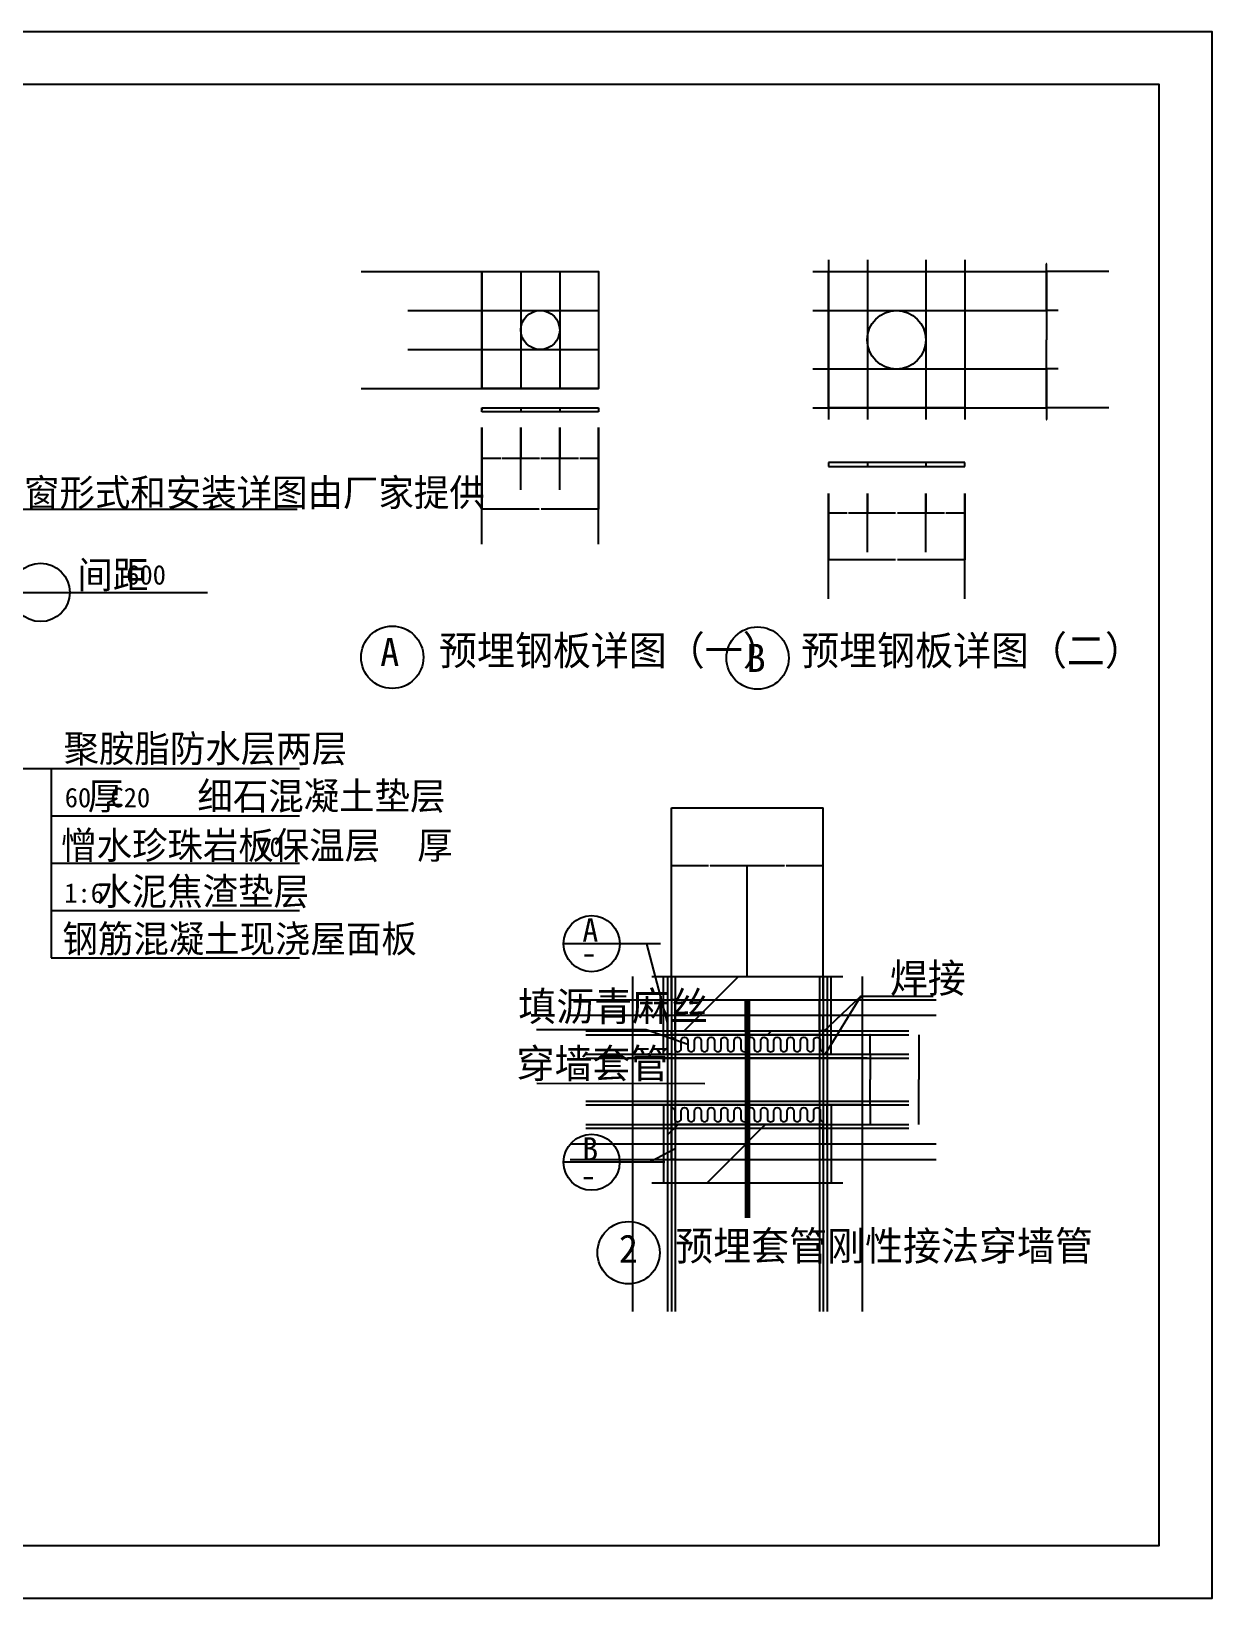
# Model space of a CAD drawing. Header units: metres. Extents: x 952 to 6641, y 10115 to 14137.
# Drawn here: x 3609 to 6641, y 10115 to 14137 of the extents above; entities that cross this region are included whole.
import ezdxf

# ---------------------------------------------------------------- set-up
doc = ezdxf.new("R2010")
doc.units = ezdxf.units.M
for name, color, linetype in [('AXIS', 3, 'Continuous'), ('AXIS_TEXT', 7, 'Continuous'), ('BH', 7, 'Continuous'), ('DOTE', 1, 'Continuous'), ('PUB_DIM', 3, 'Continuous'), ('S_SURFACE', 6, 'Continuous'), ('WALL1', 2, 'Continuous')]:
    doc.layers.add(name, color=color, linetype=linetype)
doc.dimstyles.get("Standard").update_dxf_attribs({"dimtxt": 2.5, "dimasz": 2.5, "dimexe": 1.25, "dimexo": 0.625, "dimtad": 1, "dimcen": 2.5, "dimazin": 3, "dimtfac": 1, "dimtmove": 0, "dimatfit": 3})

# ---------------------------------------------------------------- blocks, each defined once
blk = doc.blocks.new('_INDEX')
blk.add_line((-0.5, 0), (0.5, 0))
blk.add_circle((0, 0), 0.5)
blk = doc.blocks.new('*D1')
for p, q in [((4766.31, 13520.67), (4766.31, 13470.67)), ((4766.06, 13470.67), (4765.81, 13470.67)), ((4766.31, 13420.67), (4766.31, 13470.67)), ((4766.31, 13470.67), (4766.31, 13470.67)), ((4766.56, 13470.67), (4766.81, 13470.67))]:
    blk.add_line(p, q)
at = {"layer": 'Defpoints'}
for p in [(4766.31, 13520.67), (4766.31, 13470.67), (4766.31, 13420.67)]:
    blk.add_point(p, dxfattribs=at)
at = {"layer": 'AXIS', "insert": (4766.31, 13471.795), "char_height": 1, "attachment_point": 5}
blk.add_mtext('0', dxfattribs=at)
blk = doc.blocks.new('*D2')
for p, q in [((4766.31, 13420.67), (4766.31, 13370.67)), ((4766.06, 13370.67), (4765.81, 13370.67)), ((4766.31, 13320.67), (4766.31, 13370.67)), ((4766.31, 13370.67), (4766.31, 13370.67)), ((4766.56, 13370.67), (4766.81, 13370.67))]:
    blk.add_line(p, q)
at = {"layer": 'Defpoints'}
for p in [(4766.31, 13420.67), (4766.31, 13370.67), (4766.31, 13320.67)]:
    blk.add_point(p, dxfattribs=at)
at = {"layer": 'AXIS', "insert": (4766.31, 13371.795), "char_height": 1, "attachment_point": 5}
blk.add_mtext('D+2', dxfattribs=at)
blk = doc.blocks.new('*D3')
for p, q in [((4766.31, 13320.67), (4766.31, 13270.67)), ((4766.06, 13270.67), (4765.81, 13270.67)), ((4766.31, 13220.67), (4766.31, 13270.67)), ((4766.31, 13270.67), (4766.31, 13270.67)), ((4766.56, 13270.67), (4766.81, 13270.67))]:
    blk.add_line(p, q)
at = {"layer": 'Defpoints'}
for p in [(4766.31, 13320.67), (4766.31, 13270.67), (4766.31, 13220.67)]:
    blk.add_point(p, dxfattribs=at)
at = {"layer": 'AXIS', "insert": (4766.31, 13271.795), "char_height": 1, "attachment_point": 5}
blk.add_mtext('0', dxfattribs=at)
blk = doc.blocks.new('*D4')
for p, q in [((4766.31, 13520.67), (4766.31, 13370.67)), ((4766.06, 13370.67), (4765.81, 13370.67)), ((4766.31, 13220.67), (4766.31, 13370.67)), ((4766.31, 13370.67), (4766.31, 13370.67)), ((4766.56, 13370.67), (4766.81, 13370.67))]:
    blk.add_line(p, q)
at = {"layer": 'Defpoints'}
for p in [(4766.31, 13520.67), (4766.31, 13370.67), (4766.31, 13220.67)]:
    blk.add_point(p, dxfattribs=at)
at = {"layer": 'AXIS', "insert": (4766.31, 13371.795), "char_height": 1, "attachment_point": 5}
blk.add_mtext('202+D', dxfattribs=at)
blk = doc.blocks.new('*D5')
for p, q in [((4866.31, 13120.67), (4866.31, 13040.67)), ((4966.31, 13120.67), (4966.31, 13040.67)), ((4914.81, 13040.67), (4866.06, 13040.67)), ((4966.56, 13040.67), (4917.81, 13040.67))]:
    blk.add_line(p, q)
at = {"layer": 'Defpoints'}
for p in [(4866.31, 13120.67), (4966.31, 13120.67), (4966.31, 13040.67)]:
    blk.add_point(p, dxfattribs=at)
at = {"layer": 'AXIS', "insert": (4916.31, 13040.67), "char_height": 1, "attachment_point": 5}
blk.add_mtext('D+2', dxfattribs=at)
blk = doc.blocks.new('*D6')
for p, q in [((4966.31, 13120.67), (4966.31, 13040.67)), ((5066.31, 13120.67), (5066.31, 13040.67)), ((5014.81, 13040.67), (4966.06, 13040.67)), ((5066.56, 13040.67), (5017.81, 13040.67))]:
    blk.add_line(p, q)
at = {"layer": 'Defpoints'}
for p in [(4966.31, 13120.67), (5066.31, 13120.67), (5066.31, 13040.67)]:
    blk.add_point(p, dxfattribs=at)
at = {"layer": 'AXIS', "insert": (5016.31, 13040.67), "char_height": 1, "attachment_point": 5}
blk.add_mtext('100', dxfattribs=at)
blk = doc.blocks.new('*D7')
for p, q in [((4766.31, 13120.67), (4766.31, 12910.67)), ((5066.31, 13120.67), (5066.31, 12910.67)), ((4913.81, 12910.67), (4766.06, 12910.67)), ((5066.56, 12910.67), (4918.81, 12910.67))]:
    blk.add_line(p, q)
at = {"layer": 'Defpoints'}
for p in [(4766.31, 13120.67), (5066.31, 13120.67), (5066.31, 12910.67)]:
    blk.add_point(p, dxfattribs=at)
at = {"layer": 'AXIS', "insert": (4916.31, 12910.67), "char_height": 1, "attachment_point": 5}
blk.add_mtext('202+D', dxfattribs=at)
blk = doc.blocks.new('*D8')
for p, q in [((4766.31, 13120.67), (4766.31, 13040.67)), ((4866.31, 13120.67), (4866.31, 13040.67)), ((4814.81, 13040.67), (4766.06, 13040.67)), ((4866.56, 13040.67), (4817.81, 13040.67))]:
    blk.add_line(p, q)
at = {"layer": 'Defpoints'}
for p in [(4766.31, 13120.67), (4866.31, 13120.67), (4866.31, 13040.67)]:
    blk.add_point(p, dxfattribs=at)
at = {"layer": 'AXIS', "insert": (4816.31, 13040.67), "char_height": 1, "attachment_point": 5}
blk.add_mtext('100', dxfattribs=at)
blk = doc.blocks.new('*D9')
for p, q in [((4766.06, 13165.67), (4765.81, 13165.67)), ((4766.31, 13170.67), (4766.31, 13165.67)), ((4766.31, 13160.67), (4766.31, 13165.67)), ((4766.31, 13165.67), (4766.31, 13165.67)), ((4766.56, 13165.67), (4766.81, 13165.67))]:
    blk.add_line(p, q)
at = {"layer": 'Defpoints'}
for p in [(4766.31, 13170.67), (4766.31, 13165.67), (4766.31, 13160.67)]:
    blk.add_point(p, dxfattribs=at)
at = {"layer": 'AXIS', "insert": (4766.31, 13166.795), "char_height": 1, "attachment_point": 5}
blk.add_mtext('0', dxfattribs=at)
blk = doc.blocks.new('*D10')
for p, q in [((6216.06, 13540.67), (6215.81, 13540.67)), ((6216.31, 13520.67), (6216.31, 13540.67)), ((6216.31, 13420.67), (6216.31, 13540.67)), ((6216.31, 13540.67), (6216.31, 13540.67)), ((6216.56, 13540.67), (6216.81, 13540.67))]:
    blk.add_line(p, q)
at = {"layer": 'Defpoints'}
for p in [(6216.31, 13540.67), (6216.31, 13520.67), (6216.31, 13420.67)]:
    blk.add_point(p, dxfattribs=at)
at = {"layer": 'AXIS', "insert": (6216.31, 13541.795), "char_height": 1, "attachment_point": 5}
blk.add_mtext('0', dxfattribs=at)
blk = doc.blocks.new('*D11')
for p, q in [((6216.31, 13420.67), (6216.31, 13345.67)), ((6216.06, 13345.67), (6215.81, 13345.67)), ((6216.31, 13270.67), (6216.31, 13345.67)), ((6216.31, 13345.67), (6216.31, 13345.67)), ((6216.56, 13345.67), (6216.81, 13345.67))]:
    blk.add_line(p, q)
at = {"layer": 'Defpoints'}
for p in [(6216.31, 13420.67), (6216.31, 13345.67), (6216.31, 13270.67)]:
    blk.add_point(p, dxfattribs=at)
at = {"layer": 'AXIS', "insert": (6216.31, 13346.795), "char_height": 1, "attachment_point": 5}
blk.add_mtext('102+D', dxfattribs=at)
blk = doc.blocks.new('*D12')
for p, q in [((6216.31, 13270.67), (6216.31, 13140.67)), ((6216.31, 13170.67), (6216.31, 13140.67)), ((6216.06, 13140.67), (6215.81, 13140.67)), ((6216.31, 13140.67), (6216.31, 13140.67)), ((6216.56, 13140.67), (6216.81, 13140.67))]:
    blk.add_line(p, q)
at = {"layer": 'Defpoints'}
for p in [(6216.31, 13270.67), (6216.31, 13170.67), (6216.31, 13140.67)]:
    blk.add_point(p, dxfattribs=at)
at = {"layer": 'AXIS', "insert": (6216.31, 13141.795), "char_height": 1, "attachment_point": 5}
blk.add_mtext('0', dxfattribs=at)
blk = doc.blocks.new('*D13')
for p, q in [((6216.31, 13520.67), (6216.31, 13345.67)), ((6216.06, 13345.67), (6215.81, 13345.67)), ((6216.31, 13170.67), (6216.31, 13345.67)), ((6216.31, 13345.67), (6216.31, 13345.67)), ((6216.56, 13345.67), (6216.81, 13345.67))]:
    blk.add_line(p, q)
at = {"layer": 'Defpoints'}
for p in [(6216.31, 13520.67), (6216.31, 13345.67), (6216.31, 13170.67)]:
    blk.add_point(p, dxfattribs=at)
at = {"layer": 'AXIS', "insert": (6216.31, 13346.795), "char_height": 1, "attachment_point": 5}
blk.add_mtext('302+D', dxfattribs=at)
blk = doc.blocks.new('*D14')
for p, q in [((5656.31, 12950.67), (5656.31, 12900.67)), ((5756.31, 12950.67), (5756.31, 12900.67)), ((5704.81, 12900.67), (5656.06, 12900.67)), ((5756.56, 12900.67), (5707.81, 12900.67))]:
    blk.add_line(p, q)
at = {"layer": 'Defpoints'}
for p in [(5656.31, 12950.67), (5756.31, 12950.67), (5756.31, 12900.67)]:
    blk.add_point(p, dxfattribs=at)
at = {"layer": 'AXIS', "insert": (5706.31, 12900.67), "char_height": 1, "attachment_point": 5}
blk.add_mtext('100', dxfattribs=at)
blk = doc.blocks.new('*D15')
for p, q in [((5656.31, 12950.67), (5656.31, 12780.67)), ((6006.31, 12950.67), (6006.31, 12780.67)), ((5828.81, 12780.67), (5656.06, 12780.67)), ((6006.56, 12780.67), (5833.81, 12780.67))]:
    blk.add_line(p, q)
at = {"layer": 'Defpoints'}
for p in [(5656.31, 12950.67), (6006.31, 12950.67), (6006.31, 12780.67)]:
    blk.add_point(p, dxfattribs=at)
at = {"layer": 'AXIS', "insert": (5831.31, 12780.67), "char_height": 1, "attachment_point": 5}
blk.add_mtext('302+D', dxfattribs=at)
blk = doc.blocks.new('*D16')
for p, q in [((5906.31, 12950.67), (5906.31, 12900.67)), ((6006.31, 12950.67), (6006.31, 12900.67)), ((5954.81, 12900.67), (5906.06, 12900.67)), ((6006.56, 12900.67), (5957.81, 12900.67))]:
    blk.add_line(p, q)
at = {"layer": 'Defpoints'}
for p in [(5906.31, 12950.67), (6006.31, 12950.67), (6006.31, 12900.67)]:
    blk.add_point(p, dxfattribs=at)
at = {"layer": 'AXIS', "insert": (5956.31, 12900.67), "char_height": 1, "attachment_point": 5}
blk.add_mtext('100', dxfattribs=at)
blk = doc.blocks.new('*D17')
for p, q in [((5756.31, 12950.67), (5756.31, 12900.67)), ((5906.31, 12950.67), (5906.31, 12900.67)), ((5828.81, 12900.67), (5756.06, 12900.67)), ((5906.56, 12900.67), (5833.81, 12900.67))]:
    blk.add_line(p, q)
at = {"layer": 'Defpoints'}
for p in [(5756.31, 12950.67), (5906.31, 12950.67), (5906.31, 12900.67)]:
    blk.add_point(p, dxfattribs=at)
at = {"layer": 'AXIS', "insert": (5831.31, 12900.67), "char_height": 1, "attachment_point": 5}
blk.add_mtext('102+D', dxfattribs=at)
blk = doc.blocks.new('*D18')
for p, q in [((5253.01, 11711.84), (5253.01, 11996.36)), ((5253.26, 11996.36), (5348.51, 11996.36)), ((5352.51, 11996.36), (5447.76, 11996.36)), ((5448.01, 11711.84), (5448.01, 11996.36))]:
    blk.add_line(p, q)
at = {"layer": 'Defpoints'}
for p in [(5253.01, 11996.36), (5253.01, 11711.84), (5448.01, 11711.84)]:
    blk.add_point(p, dxfattribs=at)
at = {"layer": 'AXIS', "insert": (5350.51, 11996.36), "char_height": 1, "attachment_point": 5}
blk.add_mtext('1/2B', dxfattribs=at)
blk = doc.blocks.new('*D19')
for p, q in [((5448.01, 11711.84), (5448.01, 11996.36)), ((5448.26, 11996.36), (5543.51, 11996.36)), ((5547.51, 11996.36), (5642.76, 11996.36)), ((5643.01, 11711.84), (5643.01, 11996.36))]:
    blk.add_line(p, q)
at = {"layer": 'Defpoints'}
for p in [(5448.01, 11996.36), (5448.01, 11711.84), (5643.01, 11711.84)]:
    blk.add_point(p, dxfattribs=at)
at = {"layer": 'AXIS', "insert": (5545.51, 11996.36), "char_height": 1, "attachment_point": 5}
blk.add_mtext('1/2B', dxfattribs=at)
blk = doc.blocks.new('*D20')
for p, q in [((5763.2, 11561.84), (5762.95, 11561.84)), ((5763.45, 11561.84), (5763.45, 11561.84)), ((5763.45, 11511.84), (5763.45, 11561.84)), ((5763.45, 11561.84), (5763.45, 11561.84)), ((5763.7, 11561.84), (5763.95, 11561.84))]:
    blk.add_line(p, q)
at = {"layer": 'Defpoints'}
for p in [(5763.45, 11561.84), (5763.45, 11561.84), (5763.45, 11511.84)]:
    blk.add_point(p, dxfattribs=at)
at = {"layer": 'AXIS', "insert": (5763.45, 11562.965), "char_height": 1, "attachment_point": 5}
blk.add_mtext('0', dxfattribs=at)
blk = doc.blocks.new('*D21')
for p, q in [((5763.45, 11511.84), (5763.45, 11446.84)), ((5763.2, 11446.84), (5762.95, 11446.84)), ((5763.45, 11381.84), (5763.45, 11446.84)), ((5763.45, 11446.84), (5763.45, 11446.84)), ((5763.7, 11446.84), (5763.95, 11446.84))]:
    blk.add_line(p, q)
at = {"layer": 'Defpoints'}
for p in [(5763.45, 11511.84), (5763.45, 11446.84), (5763.45, 11381.84)]:
    blk.add_point(p, dxfattribs=at)
at = {"layer": 'AXIS', "insert": (5763.45, 11447.965), "char_height": 1, "attachment_point": 5}
blk.add_mtext('D', dxfattribs=at)
blk = doc.blocks.new('*D22')
for p, q in [((5763.45, 11381.84), (5763.45, 11331.84)), ((5763.2, 11331.84), (5762.95, 11331.84)), ((5763.45, 11331.84), (5763.45, 11331.84)), ((5763.45, 11331.84), (5763.45, 11331.84)), ((5763.7, 11331.84), (5763.95, 11331.84))]:
    blk.add_line(p, q)
at = {"layer": 'Defpoints'}
for p in [(5763.45, 11381.84), (5763.45, 11331.84), (5763.45, 11331.84)]:
    blk.add_point(p, dxfattribs=at)
at = {"layer": 'AXIS', "insert": (5763.45, 11332.965), "char_height": 1, "attachment_point": 5}
blk.add_mtext('0', dxfattribs=at)
blk = doc.blocks.new('*D23')
for p, q in [((5253.01, 11711.84), (5253.01, 12143.99)), ((5253.26, 12143.99), (5447.51, 12143.99)), ((5448.51, 12143.99), (5642.76, 12143.99)), ((5643.01, 11711.84), (5643.01, 12143.99))]:
    blk.add_line(p, q)
at = {"layer": 'Defpoints'}
for p in [(5253.01, 12143.99), (5253.01, 11711.84), (5643.01, 11711.84)]:
    blk.add_point(p, dxfattribs=at)
at = {"layer": 'AXIS', "insert": (5448.01, 12143.99), "char_height": 1, "attachment_point": 5}
blk.add_mtext('B', dxfattribs=at)
blk = doc.blocks.new('*D24')
for p, q in [((5888.42, 11561.84), (5888.42, 11446.84)), ((5888.17, 11446.84), (5887.92, 11446.84)), ((5888.42, 11331.84), (5888.42, 11446.84)), ((5888.42, 11446.84), (5888.42, 11446.84)), ((5888.67, 11446.84), (5888.92, 11446.84))]:
    blk.add_line(p, q)
at = {"layer": 'Defpoints'}
for p in [(5888.42, 11561.84), (5888.42, 11446.84), (5888.42, 11331.84)]:
    blk.add_point(p, dxfattribs=at)
at = {"layer": 'AXIS', "insert": (5888.42, 11447.965), "char_height": 1, "attachment_point": 5}
blk.add_mtext('100+D', dxfattribs=at)

msp = doc.modelspace()

# ---------------------------------------------------------------- hatches: boundary and pattern name
at = {"layer": 'AXIS_TEXT'}
h = msp.add_hatch(dxfattribs=at)
h.set_pattern_fill('ANSI31', scale=350)
h.paths.add_polyline_path([(5443.01, 11651.84), (5453.01, 11651.84), (5453.01, 11571.84), (5633.01, 11571.84), (5633.01, 11651.84), (5643.01, 11651.84), (5643.01, 11711.84), (5253.01, 11711.84), (5253.01, 11651.84), (5263.01, 11651.84), (5263.01, 11571.84), (5443.01, 11571.84)])
h.paths.add_polyline_path([(5663.01, 11711.84), (5643.01, 11711.84), (5643.01, 11651.84), (5643.01, 11611.84), (5653.01, 11611.84), (5653.01, 11511.84), (5663.01, 11511.84)])
h.paths.add_polyline_path([(5233.01, 11511.84), (5243.01, 11511.84), (5243.01, 11611.84), (5253.01, 11611.84), (5253.01, 11651.84), (5253.01, 11711.84), (5233.01, 11711.84)])
h.paths.add_polyline_path([(5263.01, 11241.84), (5253.01, 11241.84), (5253.01, 11181.84), (5643.01, 11181.84), (5643.01, 11241.84), (5633.01, 11241.84), (5633.01, 11321.84), (5453.01, 11321.84), (5453.01, 11241.84), (5443.01, 11241.84), (5443.01, 11321.84), (5263.01, 11321.84)])
h.paths.add_polyline_path([(5253.01, 11281.84), (5243.01, 11281.84), (5243.01, 11381.84), (5233.01, 11381.84), (5233.01, 11181.84), (5253.01, 11181.84), (5253.01, 11241.84)])
h.paths.add_polyline_path([(5663.01, 11381.84), (5653.01, 11381.84), (5653.01, 11281.84), (5643.01, 11281.84), (5643.01, 11241.84), (5643.01, 11181.84), (5663.01, 11181.84)])
h = msp.add_hatch(dxfattribs=at)
h.set_pattern_fill('AN33C', scale=100)
h.set_pattern_definition([(45, (0, 0), (-224.5064, 224.5064), [])])
h.paths.add_polyline_path([(5253.01, 11711.84), (5253.01, 11651.84), (5263.01, 11651.84), (5263.01, 11571.84), (5443.01, 11571.84), (5443.01, 11651.84), (5453.01, 11651.84), (5453.01, 11571.84), (5633.01, 11571.84), (5633.01, 11651.84), (5643.01, 11651.84), (5643.01, 11711.84)])
h.paths.add_polyline_path([(5453.01, 11321.84), (5453.01, 11241.84), (5443.01, 11241.84), (5443.01, 11321.84), (5263.01, 11321.84), (5263.01, 11241.84), (5253.01, 11241.84), (5253.01, 11181.84), (5643.01, 11181.84), (5643.01, 11241.84), (5633.01, 11241.84), (5633.01, 11321.84)])
h = msp.add_hatch(dxfattribs=at)
h.set_pattern_fill('ANSI32', scale=50)
h.paths.add_polyline_path([(5643.01, 11321.84), (5643.01, 11331.84), (5253.01, 11331.84), (5253.01, 11321.84), (5263.01, 11321.84)])
h.paths.add_polyline_path([(5253.01, 11381.84), (5243.01, 11381.84), (5243.01, 11281.84), (5253.01, 11281.84), (5253.01, 11321.84), (5253.01, 11331.84)])
h.paths.add_polyline_path([(5263.01, 11321.84), (5253.01, 11321.84), (5253.01, 11241.84), (5263.01, 11241.84)])
h.paths.add_polyline_path([(5453.01, 11321.84), (5443.01, 11321.84), (5443.01, 11241.84), (5453.01, 11241.84)])
h.paths.add_polyline_path([(5643.01, 11321.84), (5633.01, 11321.84), (5633.01, 11241.84), (5643.01, 11241.84)])
h.paths.add_polyline_path([(5653.01, 11381.84), (5643.01, 11381.84), (5643.01, 11281.84), (5653.01, 11281.84)])
h.paths.add_polyline_path([(5633.01, 11571.84), (5643.01, 11571.84), (5643.01, 11611.84), (5643.01, 11651.84), (5633.01, 11651.84)])
h.paths.add_polyline_path([(5653.01, 11611.84), (5643.01, 11611.84), (5643.01, 11511.84), (5653.01, 11511.84)])
h.paths.add_polyline_path([(5643.01, 11561.84), (5643.01, 11571.84), (5253.01, 11571.84), (5253.01, 11561.84)])
h.paths.add_polyline_path([(5453.01, 11651.84), (5443.01, 11651.84), (5443.01, 11571.84), (5453.01, 11571.84)])
h.paths.add_polyline_path([(5263.01, 11651.84), (5253.01, 11651.84), (5253.01, 11571.84), (5263.01, 11571.84)])
h.paths.add_polyline_path([(5243.01, 11511.84), (5253.01, 11511.84), (5253.01, 11611.84), (5243.01, 11611.84)])
at = {"layer": 'BH'}
h = msp.add_hatch(dxfattribs=at)
h.set_pattern_fill('ANSI32', scale=50)
h.paths.add_polyline_path([(4866.31, 13160.67), (4866.31, 13170.67), (4766.31, 13170.67), (4766.31, 13160.67)])
h.paths.add_polyline_path([(5066.31, 13160.67), (5066.31, 13170.67), (4966.31, 13170.67), (4966.31, 13160.67)])
h = msp.add_hatch(dxfattribs=at)
h.set_pattern_fill('ANSI32', scale=50)
h.paths.add_polyline_path([(5656.31, 13030.67), (5656.31, 13020.67), (5756.31, 13020.67), (5756.31, 13030.67)])
h.paths.add_polyline_path([(5906.31, 13030.67), (5906.31, 13020.67), (6006.31, 13020.67), (6006.31, 13030.67)])

# ---------------------------------------------------------------- linework, layer by layer
for points in [[(952.37, 10114.73), (952.37, 14137.06), (6640.51, 14137.06), (6640.51, 10114.73)], [(1290.95, 10250.16), (1290.95, 14001.63), (6505.08, 14001.63), (6505.08, 10250.16)]]:
    msp.add_lwpolyline(points, close=True)
msp.add_lwpolyline([(1290.95, 14001.63), (6505.08, 14001.63), (6505.08, 10250.16), (1290.95, 10250.16), (1290.95, 14001.63)])
at = {"layer": 'AXIS'}
for p, q in [((4456.31, 13520.67), (4766.31, 13520.67)), ((6376.31, 13520.67), (6216.31, 13520.67)), ((4576.31, 13420.67), (4766.31, 13420.67)), ((6246.31, 13420.67), (6216.31, 13420.67)), ((4576.31, 13320.67), (4766.31, 13320.67)), ((6246.31, 13270.67), (6216.31, 13270.67)), ((4456.31, 13220.67), (4766.31, 13220.67)), ((6376.31, 13170.67), (6216.31, 13170.67)), ((4766.31, 12820.67), (4766.31, 13120.67)), ((4866.31, 12960.67), (4866.31, 13120.67)), ((4966.31, 12960.67), (4966.31, 13120.67)), ((5066.31, 12820.67), (5066.31, 13120.67)), ((5656.31, 12680.67), (5656.31, 12950.67)), ((5756.31, 12800.67), (5756.31, 12950.67)), ((5906.31, 12800.67), (5906.31, 12950.67)), ((6006.31, 12680.67), (6006.31, 12950.67)), ((3708.16, 12697.17), (4061.73, 12697.17)), ((5225.23, 11795.58), (4977.04, 11795.58)), ((5243.01, 11593.59), (5190.24, 11795.58)), ((5643.01, 11569.33), (5739.96, 11660.59)), ((5739.96, 11660.59), (5648.01, 11511.84)), ((5739.96, 11660.59), (5925.6, 11660.59)), ((5187.98, 11574.31), (4906.6, 11574.31)), ((5295.51, 11536.84), (5187.98, 11574.31)), ((5338.62, 11436.25), (4907.31, 11436.72)), ((5263.01, 11268.88), (5197.44, 11234.84)), ((5235.95, 11234.84), (4976.96, 11234.84))]:
    msp.add_line(p, q, dxfattribs=at)
for centre in [(5048.26, 11795.58), (5048.18, 11234.84)]:
    msp.add_circle(centre, 72, dxfattribs=at)
at = {"layer": 'DOTE'}
for p, q in [((4766.31, 13520.67), (5066.31, 13520.67)), ((4766.31, 13520.67), (4766.31, 13220.67)), ((4866.31, 13520.67), (4866.31, 13220.67)), ((4966.31, 13520.67), (4966.31, 13220.67)), ((5066.31, 13520.67), (5066.31, 13220.67)), ((5616.31, 13520.67), (6216.31, 13520.67)), ((5656.31, 13550.67), (5656.31, 13140.67)), ((5756.31, 13550.67), (5756.31, 13140.67)), ((5906.31, 13550.67), (5906.31, 13140.67)), ((6006.31, 13550.67), (6006.31, 13140.67)), ((4766.31, 13420.67), (5066.31, 13420.67)), ((5616.31, 13420.67), (6216.31, 13420.67)), ((4766.31, 13320.67), (5066.31, 13320.67)), ((5616.31, 13270.67), (6216.31, 13270.67)), ((4766.31, 13220.67), (5066.31, 13220.67)), ((5616.31, 13170.67), (6216.31, 13170.67)), ((5153.01, 11711.84), (5153.01, 10851.84)), ((5243.01, 11711.84), (5243.01, 10851.84)), ((5253.01, 11711.84), (5253.01, 10851.84)), ((5263.01, 11711.84), (5263.01, 10851.84)), ((5633.01, 11711.84), (5633.01, 10851.84)), ((5643.01, 11711.84), (5643.01, 10851.84)), ((5653.01, 11711.84), (5653.01, 10851.84)), ((5743.01, 11711.84), (5743.01, 10851.84)), ((4993.01, 11651.84), (5933.01, 11651.84)), ((5443.01, 11651.84), (5443.01, 11091.84)), ((5448.01, 11651.84), (5448.01, 11091.84)), ((5453.01, 11651.84), (5453.01, 11091.84)), ((4993.01, 11611.84), (5933.01, 11611.84)), ((5033.01, 11571.84), (5863.01, 11571.84)), ((5033.01, 11561.84), (5863.01, 11561.84)), ((5033.01, 11511.84), (5863.01, 11511.84)), ((5033.01, 11501.84), (5863.01, 11501.84)), ((5033.01, 11391.84), (5863.01, 11391.84)), ((5033.01, 11381.84), (5863.01, 11381.84)), ((5033.01, 11331.84), (5863.01, 11331.84)), ((5033.01, 11321.84), (5863.01, 11321.84)), ((4993.01, 11281.84), (5933.01, 11281.84)), ((4993.01, 11241.84), (5933.01, 11241.84))]:
    msp.add_line(p, q, dxfattribs=at)
at = {"layer": 'PUB_DIM'}
for p, q in [((3296.07, 12910.8), (4292.34, 12910.8)), ((2788.92, 12245.22), (4297.67, 12245.22)), ((3660.69, 12245.22), (3660.69, 11759.45)), ((3660.69, 12123.71), (4297.67, 12123.71)), ((3660.69, 12002.2), (4297.67, 12002.2)), ((3660.69, 11880.82), (4297.67, 11880.82)), ((3660.69, 11759.45), (4297.67, 11759.45))]:
    msp.add_line(p, q, dxfattribs=at)
at = {"layer": 'S_SURFACE'}
for p, q in [((5253.01, 11511.84), (5643.01, 11511.84)), ((5253.01, 11331.84), (5643.01, 11331.84))]:
    msp.add_line(p, q, dxfattribs=at)
for points in [[(5253.01, 11555.34, -0.41), (5261.51, 11546.84), (5261.51, 11526.84, 1), (5278.51, 11526.84), (5278.51, 11546.84, -1), (5295.51, 11546.84), (5295.51, 11526.84, 1), (5312.51, 11526.84), (5312.51, 11546.84, -1), (5329.51, 11546.84), (5329.51, 11526.84, 1), (5346.51, 11526.84), (5346.51, 11546.84, -1), (5363.51, 11546.84), (5363.51, 11526.84, 1), (5380.51, 11526.84), (5380.51, 11546.84, -1), (5397.51, 11546.84), (5397.51, 11526.84, 1), (5414.51, 11526.84), (5414.51, 11546.84, -1), (5431.51, 11546.84), (5431.51, 11526.84, 1), (5448.51, 11526.84), (5448.51, 11546.84, -1), (5465.51, 11546.84), (5465.51, 11526.84, 1), (5482.51, 11526.84), (5482.51, 11546.84, -1), (5499.51, 11546.84), (5499.51, 11526.84, 1), (5516.51, 11526.84), (5516.51, 11546.84, -1), (5533.51, 11546.84), (5533.51, 11526.84, 1), (5550.51, 11526.84), (5550.51, 11546.84, -1), (5567.51, 11546.84), (5567.51, 11526.84, 1), (5584.51, 11526.84), (5584.51, 11546.84, -1), (5601.51, 11546.84), (5601.51, 11526.84, 1), (5618.51, 11526.84), (5618.51, 11546.84, -1), (5635.51, 11546.84), (5635.51, 11526.84, 0.38), (5643.01, 11518.39, 0.38)], [(5253.01, 11375.34, -0.41), (5261.51, 11366.84), (5261.51, 11346.84, 1), (5278.51, 11346.84), (5278.51, 11366.84, -1), (5295.51, 11366.84), (5295.51, 11346.84, 1), (5312.51, 11346.84), (5312.51, 11366.84, -1), (5329.51, 11366.84), (5329.51, 11346.84, 1), (5346.51, 11346.84), (5346.51, 11366.84, -1), (5363.51, 11366.84), (5363.51, 11346.84, 1), (5380.51, 11346.84), (5380.51, 11366.84, -1), (5397.51, 11366.84), (5397.51, 11346.84, 1), (5414.51, 11346.84), (5414.51, 11366.84, -1), (5431.51, 11366.84), (5431.51, 11346.84, 1), (5448.51, 11346.84), (5448.51, 11366.84, -1), (5465.51, 11366.84), (5465.51, 11346.84, 1), (5482.51, 11346.84), (5482.51, 11366.84, -1), (5499.51, 11366.84), (5499.51, 11346.84, 1), (5516.51, 11346.84), (5516.51, 11366.84, -1), (5533.51, 11366.84), (5533.51, 11346.84, 1), (5550.51, 11346.84), (5550.51, 11366.84, -1), (5567.51, 11366.84), (5567.51, 11346.84, 1), (5584.51, 11346.84), (5584.51, 11366.84, -1), (5601.51, 11366.84), (5601.51, 11346.84, 1), (5618.51, 11346.84), (5618.51, 11366.84, -1), (5635.51, 11366.84), (5635.51, 11346.84, 0.38), (5643.01, 11338.39, 0.38)]]:
    msp.add_lwpolyline(points, format="xyb", dxfattribs=at)
at = {"layer": 'WALL1'}
for p, q in [((4766.31, 13170.67), (5066.31, 13170.67)), ((4766.31, 13160.67), (4766.31, 13170.67)), ((5066.31, 13160.67), (4766.31, 13160.67)), ((4866.31, 13170.67), (4866.31, 13160.67)), ((4966.31, 13170.67), (4966.31, 13160.67)), ((5066.31, 13170.67), (5066.31, 13160.67)), ((5656.31, 13030.67), (5656.31, 13020.67)), ((6006.31, 13030.67), (5656.31, 13030.67)), ((5656.31, 13020.67), (6006.31, 13020.67)), ((5756.31, 13030.67), (5756.31, 13020.67)), ((5906.31, 13030.67), (5906.31, 13020.67)), ((6006.31, 13020.67), (6006.31, 13030.67)), ((5203.01, 11711.84), (5693.01, 11711.84)), ((5233.01, 11511.84), (5233.01, 11711.84)), ((5253.01, 11651.84), (5253.01, 11711.84)), ((5643.01, 11651.84), (5643.01, 11711.84)), ((5663.01, 11511.84), (5663.01, 11711.84)), ((5263.01, 11651.84), (5253.01, 11651.84)), ((5253.01, 11651.84), (5253.01, 11571.84)), ((5263.01, 11571.84), (5263.01, 11651.84)), ((5443.01, 11571.84), (5443.01, 11651.84)), ((5443.01, 11651.84), (5453.01, 11651.84)), ((5453.01, 11651.84), (5453.01, 11571.84)), ((5633.01, 11571.84), (5633.01, 11651.84)), ((5633.01, 11651.84), (5643.01, 11651.84)), ((5643.01, 11651.84), (5643.01, 11571.84)), ((5243.01, 11611.84), (5253.01, 11611.84)), ((5243.01, 11511.84), (5243.01, 11611.84)), ((5253.01, 11611.84), (5253.01, 11511.84)), ((5643.01, 11611.84), (5653.01, 11611.84)), ((5643.01, 11511.84), (5643.01, 11611.84)), ((5653.01, 11611.84), (5653.01, 11511.84)), ((5253.01, 11571.84), (5263.01, 11571.84)), ((5253.01, 11571.84), (5643.01, 11571.84)), ((5253.01, 11561.84), (5253.01, 11571.84)), ((5643.01, 11561.84), (5253.01, 11561.84)), ((5453.01, 11571.84), (5443.01, 11571.84)), ((5643.01, 11571.84), (5633.01, 11571.84)), ((5643.01, 11571.84), (5643.01, 11561.84)), ((5153.01, 11511.84), (5743.01, 11511.84)), ((5253.01, 11511.84), (5243.01, 11511.84)), ((5653.01, 11511.84), (5643.01, 11511.84)), ((5755.91, 11501.84), (5140.11, 11501.84)), ((5161.74, 11391.84), (5734.28, 11391.84)), ((5743.01, 11381.84), (5153.01, 11381.84)), ((5233.01, 11381.84), (5233.01, 11181.84)), ((5243.01, 11381.84), (5243.01, 11281.84)), ((5253.01, 11381.84), (5243.01, 11381.84)), ((5253.01, 11281.84), (5253.01, 11381.84)), ((5253.01, 11281.84), (5253.01, 11381.84)), ((5643.01, 11381.84), (5643.01, 11281.84)), ((5653.01, 11381.84), (5643.01, 11381.84)), ((5643.01, 11381.84), (5643.01, 11281.84)), ((5653.01, 11381.84), (5643.01, 11381.84)), ((5653.01, 11281.84), (5653.01, 11381.84)), ((5653.01, 11281.84), (5653.01, 11381.84)), ((5663.01, 11381.84), (5663.01, 11181.84)), ((5643.01, 11331.84), (5253.01, 11331.84)), ((5253.01, 11331.84), (5253.01, 11321.84)), ((5253.01, 11331.84), (5253.01, 11321.84)), ((5253.01, 11241.84), (5253.01, 11321.84)), ((5253.01, 11321.84), (5643.01, 11321.84)), ((5253.01, 11321.84), (5263.01, 11321.84)), ((5253.01, 11241.84), (5253.01, 11321.84)), ((5253.01, 11321.84), (5263.01, 11321.84)), ((5263.01, 11321.84), (5263.01, 11241.84)), ((5263.01, 11321.84), (5263.01, 11241.84)), ((5443.01, 11321.84), (5443.01, 11241.84)), ((5453.01, 11321.84), (5443.01, 11321.84)), ((5453.01, 11241.84), (5453.01, 11321.84)), ((5633.01, 11321.84), (5633.01, 11241.84)), ((5643.01, 11321.84), (5633.01, 11321.84)), ((5633.01, 11321.84), (5633.01, 11241.84)), ((5643.01, 11321.84), (5633.01, 11321.84)), ((5643.01, 11321.84), (5643.01, 11331.84)), ((5643.01, 11321.84), (5643.01, 11331.84)), ((5643.01, 11241.84), (5643.01, 11321.84)), ((5643.01, 11241.84), (5643.01, 11321.84)), ((5243.01, 11281.84), (5253.01, 11281.84)), ((5643.01, 11281.84), (5653.01, 11281.84)), ((5643.01, 11281.84), (5653.01, 11281.84)), ((5263.01, 11241.84), (5253.01, 11241.84)), ((5253.01, 11241.84), (5253.01, 11181.84)), ((5263.01, 11241.84), (5253.01, 11241.84)), ((5443.01, 11241.84), (5453.01, 11241.84)), ((5633.01, 11241.84), (5643.01, 11241.84)), ((5633.01, 11241.84), (5643.01, 11241.84)), ((5643.01, 11241.84), (5643.01, 11181.84)), ((5203.01, 11181.84), (5693.01, 11181.84))]:
    msp.add_line(p, q, dxfattribs=at)
for points in [[(4766.31, 13520.67), (5066.31, 13520.67), (5066.31, 13220.67), (4766.31, 13220.67)], [(5656.31, 13520.67), (6006.31, 13520.67), (6006.31, 13170.67), (5656.31, 13170.67)]]:
    msp.add_lwpolyline(points, close=True, dxfattribs=at)
for centre, radius in [((4916.31, 13370.67), 50), ((5831.31, 13345.67), 75.17), ((4536.31, 12530.67), 80), ((5474.31, 12528.67), 80), ((5143.01, 11002.55), 80)]:
    msp.add_circle(centre, radius, dxfattribs=at)

# ---------------------------------------------------------------- block references
at = {"layer": 'PUB_DIM', "xscale": 150, "yscale": 150, "zscale": 150}
msp.add_blockref('_INDEX', (3633.16, 12697.17), dxfattribs=at)

# ---------------------------------------------------------------- texts
at = {"layer": 'PUB_DIM'}
for s, height, p in [('天窗形式和安装详图由厂家提供', 70, (3499.76, 12918.31)), ('间距', 70, (3727.83, 12707.27)), ('600', 50, (3853.05, 12717.27)), ('A', 72, (4505.31, 12508.18)), ('B', 72, (5446.1, 12493.1)), ('聚胺脂防水层两层', 70, (3692.2, 12261.45)), ('60', 50, (3695.22, 12145.67)), ('厚    细石混凝土垫层', 70, (3754.33, 12139.67)), ('C20', 50, (3812.69, 12145.67)), ('憎水珍珠岩板保温层  厚', 70, (3686.03, 12012.95)), ('70', 50, (4186.94, 12018.94)), ('1:6', 50, (3693.89, 11900.7)), ('水泥焦渣垫层', 70, (3776.34, 11894.98)), ('钢筋混凝土现浇屋面板', 70, (3689.32, 11773.19)), ('A', 60, (5024.49, 11800.79)), ('-', 60, (5021.11, 11742.64)), ('B', 60, (5024.23, 11238.84)), ('-', 60, (5019.43, 11170.57)), ('2', 72, (5118.27, 10977.11))]:
    msp.add_text(s, height=height, dxfattribs=at).set_placement(p)
at = {"layer": 'WALL1'}
for s, p in [('预埋钢板详图（一）', (4656.31, 12510.67)), ('预埋钢板详图（二）', (5586.31, 12510.67)), ('焊接', (5814.06, 11669.89)), ('填沥青麻丝', (4859.9, 11597.29)), ('穿墙套管', (4855.39, 11450.7)), ('预埋套管刚性接法穿墙管', (5263.01, 10982.55))]:
    msp.add_text(s, height=75, dxfattribs=at).set_placement(p)

# ---------------------------------------------------------------- dimensions: what is measured, and where the dimension line sits
at = {"layer": 'AXIS'}
for base, p1, p2, text, picture, middle in [((4766.31, 13370.67), (4766.31, 13520.67), (4766.31, 13220.67), '202+D', '*D4', (4766.31, 13371.795)), ((6216.31, 13345.67), (6216.31, 13520.67), (6216.31, 13170.67), '302+D', '*D13', (6216.31, 13346.795)), ((4766.31, 13370.67), (4766.31, 13420.67), (4766.31, 13320.67), 'D+2', '*D2', (4766.31, 13371.795)), ((6216.31, 13345.67), (6216.31, 13420.67), (6216.31, 13270.67), '102+D', '*D11', (6216.31, 13346.795)), ((5066.31, 12910.67), (5066.31, 13120.67), (4766.31, 13120.67), '202+D', '*D7', (4916.31, 12910.67)), ((4966.31, 13040.67), (4966.31, 13120.67), (4866.31, 13120.67), 'D+2', '*D5', (4916.31, 13040.67)), ((6006.31, 12780.67), (6006.31, 12950.67), (5656.31, 12950.67), '302+D', '*D15', (5831.31, 12780.67)), ((5906.31, 12900.67), (5906.31, 12950.67), (5756.31, 12950.67), '102+D', '*D17', (5831.31, 12900.67)), ((5253.01, 12143.99), (5253.01, 11711.84), (5643.01, 11711.84), 'B', '*D23', (5448.01, 12143.99)), ((5253.01, 11996.36), (5253.01, 11711.84), (5448.01, 11711.84), '1/2B', '*D18', (5350.51, 11996.36)), ((5448.01, 11996.36), (5448.01, 11711.84), (5643.01, 11711.84), '1/2B', '*D19', (5545.51, 11996.36)), ((5888.42, 11446.84), (5888.42, 11561.84), (5888.42, 11331.84), '100+D', '*D24', (5888.42, 11447.965)), ((5763.45, 11446.84), (5763.45, 11511.84), (5763.45, 11381.84), 'D', '*D21', (5763.45, 11447.965))]:
    dim = msp.add_linear_dim(base=base, p1=p1, p2=p2, text=text, dimstyle='Standard', dxfattribs=at)
    dim.commit()
    dim.dimension.update_dxf_attribs({"geometry": picture, "text_midpoint": middle})
for base, p1, p2, picture, middle in [((4766.31, 13470.67), (4766.31, 13520.67), (4766.31, 13420.67), '*D1', (4766.31, 13471.795)), ((6216.31, 13540.67), (6216.31, 13520.67), (6216.31, 13420.67), '*D10', (6216.31, 13541.795)), ((4766.31, 13270.67), (4766.31, 13320.67), (4766.31, 13220.67), '*D3', (4766.31, 13271.795)), ((6216.31, 13140.67), (6216.31, 13270.67), (6216.31, 13170.67), '*D12', (6216.31, 13141.795)), ((4766.31, 13165.67), (4766.31, 13170.67), (4766.31, 13160.67), '*D9', (4766.31, 13166.795)), ((4866.31, 13040.67), (4866.31, 13120.67), (4766.31, 13120.67), '*D8', (4816.31, 13040.67)), ((5066.31, 13040.67), (5066.31, 13120.67), (4966.31, 13120.67), '*D6', (5016.31, 13040.67)), ((5756.31, 12900.67), (5756.31, 12950.67), (5656.31, 12950.67), '*D14', (5706.31, 12900.67)), ((6006.31, 12900.67), (6006.31, 12950.67), (5906.31, 12950.67), '*D16', (5956.31, 12900.67)), ((5763.45, 11561.84), (5763.45, 11561.84), (5763.45, 11511.84), '*D20', (5763.45, 11562.965)), ((5763.45, 11331.84), (5763.45, 11381.84), (5763.45, 11331.84), '*D22', (5763.45, 11332.965))]:
    dim = msp.add_linear_dim(base=base, p1=p1, p2=p2, dimstyle='Standard', dxfattribs=at)
    dim.commit()
    dim.dimension.update_dxf_attribs({"geometry": picture, "text_midpoint": middle})

doc.saveas('drawing.dxf')
